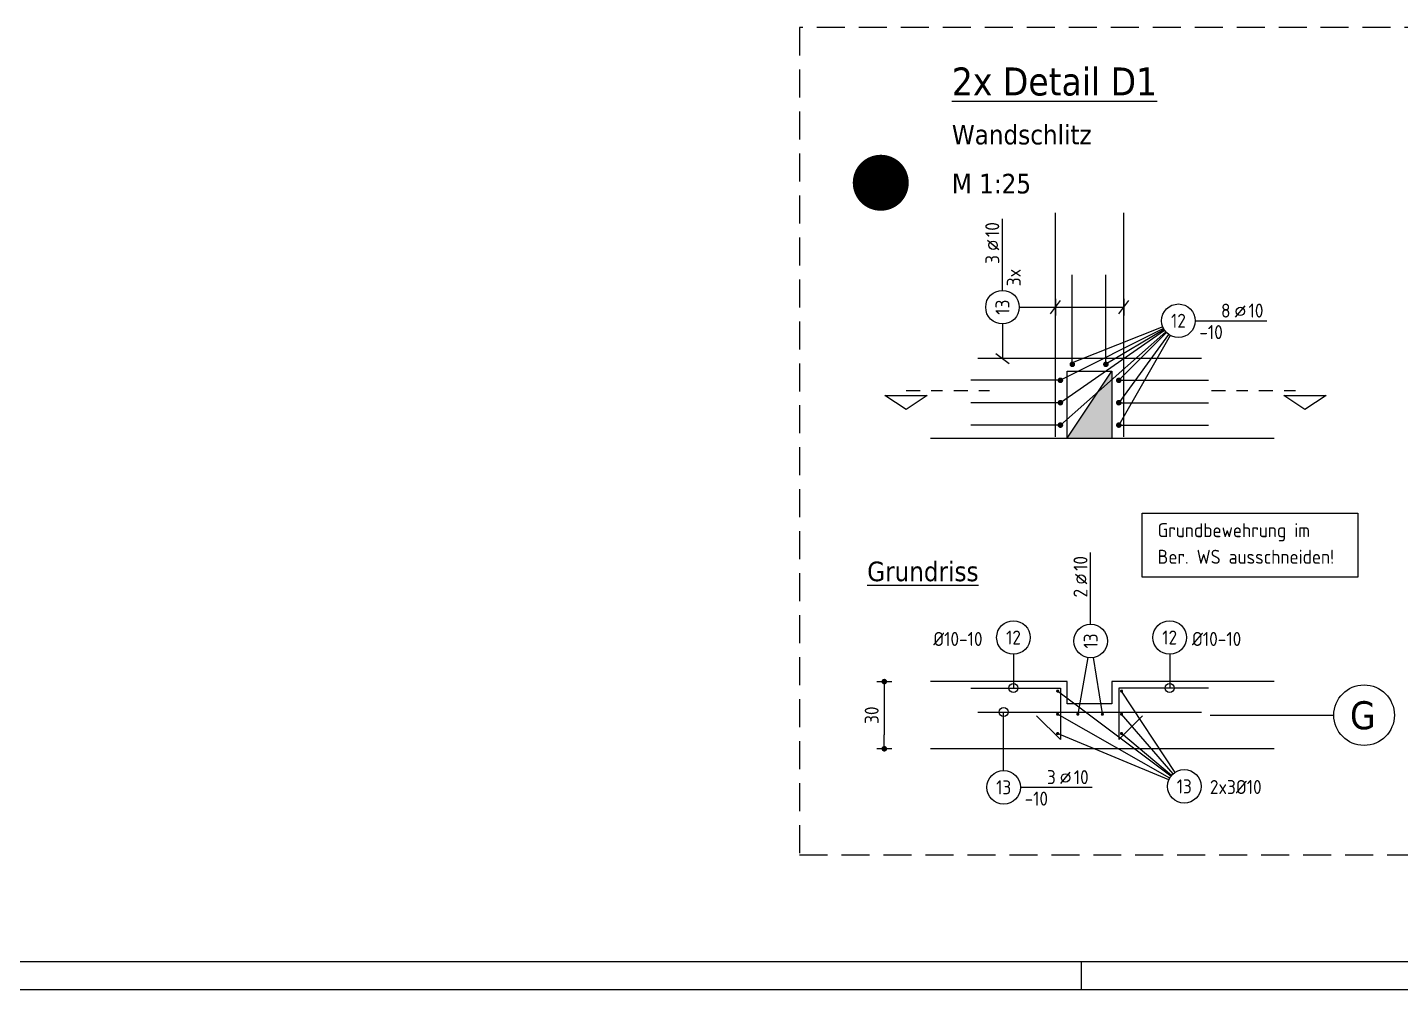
# Model space of a CAD drawing. Extents: x 44 to 147, y 26 to 78.
# Drawn here: x 55.92 to 68.19, y 36.03 to 44.62 of the extents above; entities that cross this region are included whole.
import ezdxf
from ezdxf.enums import TextEntityAlignment as Align

# ---------------------------------------------------------------- set-up
doc = ezdxf.new("R2010")
doc.units = 0
doc.header["$LTSCALE"] = 0.5
for name, pattern in [('AUSGEZOGEN', [1000.01, 1000, 0.01]), ('DASHDOTSMALL', [1.05, 0.5, -0.25, 0.05, -0.25]), ('STRICHLINIE', [0.75, 0.5, -0.25]), ('STRICHPUNKT2', [0.55, 0.25, -0.125, 0.05, -0.125])]:
    doc.linetypes.add(name, pattern=pattern)
for name, color, linetype in [('ACHSEN', 7, 'Continuous'), ('BETON', 7, 'Continuous'), ('DETAIL', 7, 'Continuous'), ('grau_hell', 7, 'Continuous'), ('HILFE', 7, 'Continuous'), ('MASSE', 7, 'Continuous'), ('RAHMEN', 7, 'Continuous'), ('RND', 7, 'Continuous'), ('SCHNITTE', 7, 'Continuous'), ('SFP_Achsen', 7, 'Continuous'), ('TEXT', 7, 'Continuous')]:
    doc.layers.add(name, color=color, linetype=linetype)
doc.layers.add('NOPLOT', color=7, linetype='Continuous', plot=False)
doc.styles.add('helv', font='tahoma.ttf')
doc.styles.add('txt', font='isocp.shx')
doc.dimstyles.new('DOT_I', dxfattribs={"dimscale": 0.5, "dimtxt": 0.25, "dimasz": 0.25, "dimexe": 0.1, "dimexo": 0.3, "dimgap": 0.1, "dimtad": 1, "dimdec": 3, "dimzin": 3, "dimtxsty": 'txt', "dimblk": 'DOT', "dimblk1": 'DOT', "dimblk2": 'DOT', "dimsah": 1, "dimcen": 0.1, "dimse1": 1, "dimse2": 1, "dimazin": 0, "dimtfac": 1, "dimtdec": 4, "dimtix": 1, "dimtmove": 2, "dimatfit": 3, "dimfxl": 0, "dimtvp": 1, "dimtolj": 1, "dimtzin": 0, "dimarcsym": 0})

# ---------------------------------------------------------------- blocks, each defined once
blk = doc.blocks.new('RND_LEI')
at = {"layer": 'RND', "color": 7, "linetype": 'Continuous'}
blk.add_line((1.022, 0.066), (1.19, 0.27), dxfattribs=at)
for centre, radius in [((0, 0), 0.3), ((1.106, 0.168), 0.075)]:
    blk.add_circle(centre, radius, dxfattribs=at)
at = {"layer": 'RND', "color": 7, "linetype": 'Continuous', "style": 'txt'}
blk.add_attdef('ANZ', text='', height=0.25, dxfattribs=at).set_placement((0.931, 0.057), align=Align.RIGHT)
for tag, p in [('DUM', (1.253, 0.057)), ('ABSTD', (1.674, 0.057)), ('POSTXT', (0.374, -0.327))]:
    blk.add_attdef(tag, p, '', height=0.25, dxfattribs=at)
blk.add_attdef('POSL', text='', height=0.25, dxfattribs=at).set_placement((0, 0), align=Align.MIDDLE)
blk = doc.blocks.new('lei_gre')
at = {"layer": 'RND', "color": 7, "linetype": 'Continuous'}
for p, q in [((-0.09, -0.12), (0.09, 0.12)), ((0, 0.15), (0, -0.15))]:
    blk.add_line(p, q, dxfattribs=at)
blk = doc.blocks.new('SCHN-2')
at = {"layer": 'SCHNITTE', "color": 6, "linetype": 'Continuous'}
blk.add_lwpolyline([(0.378, 0.088), (0, 0.34), (-0.378, 0.088)], close=True, dxfattribs=at)
at = {"layer": 'SCHNITTE', "color": 1, "linetype": 'DASHDOTSMALL', "style": 'helv'}
blk.add_attdef('SCHN-2', text='', height=0.35, dxfattribs=at).set_placement((0, 0.45), align=Align.CENTER)
blk = doc.blocks.new('RND_HIN')
at = {"layer": 'RND', "color": 7, "linetype": 'Continuous'}
blk.add_circle((0, 0), 0.3, dxfattribs=at)
at = {"layer": 'RND', "color": 7, "linetype": 'Continuous', "style": 'txt'}
blk.add_attdef('POSI', text='', height=0.25, dxfattribs=at).set_placement((0, 0), align=Align.MIDDLE)
blk = doc.blocks.new('DOT')
at = {"layer": 'MASSE', "color": 7, "linetype": 'Continuous'}
for p, q in [((0, 0), (-1, 0)), ((0, 0.54), (0, -0.54))]:
    blk.add_line(p, q, dxfattribs=at)
at = {"layer": 'MASSE', "color": 7, "linetype": 'Continuous', "const_width": 0.2}
blk.add_lwpolyline([(-0.1, 0, 1), (0.1, 0, 1)], format="xyb", close=True, dxfattribs=at)
blk = doc.blocks.new('*D16')
at = {"layer": 'DEFPOINTS', "color": 0, "linetype": 'AUSGEZOGEN', "transparency": 16777216}
for p in [(63.577, 38.779), (63.577, 38.179), (63.577, 38.179)]:
    blk.add_point(p, dxfattribs=at)
at = {"layer": 'MASSE', "color": 0, "linetype": 'AUSGEZOGEN', "lineweight": -2, "transparency": 16777216}
blk.add_line((63.577, 38.654), (63.577, 38.304), dxfattribs=at)
at = {"layer": 'MASSE', "color": 0, "linetype": 'AUSGEZOGEN', "lineweight": -2, "transparency": 16777216, "xscale": 0.125, "yscale": 0.125, "zscale": 0.125}
for p, rotation in [((63.577, 38.779), 90), ((63.577, 38.179), 270)]:
    blk.add_blockref('DOT', p, dxfattribs=dict(at, rotation=rotation))
at = {"layer": 'MASSE', "color": 0, "linetype": 'AUSGEZOGEN', "transparency": 16777216, "insert": (63.464, 38.479), "char_height": 0.125, "attachment_point": 5, "rotation": 90, "style": 'txt'}
blk.add_mtext('\\A1;30', dxfattribs=at)
blk = doc.blocks.new('A1-35-0')
at = {"layer": 'RAHMEN', "color": 5}
blk.add_line((2, 0.5), (118.4, 0.5), dxfattribs=at)
at = {"layer": 'RAHMEN', "color": 7}
blk.add_line((42.9, 0), (42.9, 0.5), dxfattribs=at)
at = {"layer": 'RAHMEN'}
blk.add_line((0, 0), (118.9, 0), dxfattribs=at)

msp = doc.modelspace()

# ---------------------------------------------------------------- hatches: boundary and pattern name
at = {"layer": 'grau_hell'}
h = msp.add_hatch(color=9, dxfattribs=at)
h.paths.add_polyline_path([(65.2111, 40.9519), (65.2334, 40.9519), (65.6111, 40.9519), (65.6111, 41.4772), (65.4899, 41.3702)])
h.paths.add_polyline_path([(65.4899, 41.3702), (65.6111, 41.4772), (65.6111, 41.5519)])

# ---------------------------------------------------------------- linework, layer by layer
at = {"layer": 'ACHSEN', "color": 140, "linetype": 'AUSGEZOGEN'}
msp.add_line((66.4893, 38.4795), (67.5928, 38.4795), dxfattribs=at)
at = {"layer": 'BETON', "color": 6, "linetype": 'AUSGEZOGEN'}
for p, q in [((65.2111, 38.7795), (63.9894, 38.7795)), ((65.2111, 38.5795), (65.2111, 38.7795)), ((65.6111, 38.7795), (65.6111, 38.5795)), ((67.0606, 38.7795), (65.6111, 38.7795)), ((65.6111, 38.5795), (65.2111, 38.5795)), ((67.0606, 38.1795), (63.9894, 38.1795))]:
    msp.add_line(p, q, dxfattribs=at)
at = {"layer": 'DETAIL', "color": 102, "linetype": 'STRICHLINIE'}
msp.add_lwpolyline([(62.8195, 44.6216), (62.8195, 37.2312), (68.4753, 37.2312), (68.4753, 44.6216)], close=True, dxfattribs=at)
at = {"layer": 'HILFE', "color": 102, "linetype": 'AUSGEZOGEN'}
for p, q in [((65.2111, 41.5519), (65.6111, 41.5519)), ((65.2111, 40.9519), (65.2111, 41.5519)), ((65.6111, 41.5519), (65.6111, 40.9519)), ((63.9894, 40.9519), (67.0606, 40.9519)), ((63.9894, 40.9519), (65.2334, 40.9519)), ((65.6334, 40.9519), (67.0606, 40.9519))]:
    msp.add_line(p, q, dxfattribs=at)
msp.add_lwpolyline([(65.8807, 40.2822), (67.806, 40.2822), (67.806, 39.7113), (65.8807, 39.7113)], close=True, dxfattribs=at)
at = {"layer": 'NOPLOT', "color": 191, "linetype": 'AUSGEZOGEN'}
msp.add_line((65.2111, 40.9519), (65.6111, 41.5519), dxfattribs=at)
at = {"layer": 'NOPLOT', "color": 191, "linetype": 'Continuous', "const_width": 0.25}
msp.add_lwpolyline([(63.4204, 43.2345, 1), (63.6704, 43.2345, 1)], format="xyb", close=True, dxfattribs=at)
at = {"layer": 'RND', "color": 7, "linetype": 'AUSGEZOGEN'}
for p, q in [((64.6326, 42.2732), (64.6326, 42.9132)), ((66.3546, 42.0017), (66.9946, 42.0017)), ((65.4205, 39.2915), (65.4205, 39.9315)), ((64.7933, 37.8347), (65.4333, 37.8347))]:
    msp.add_line(p, q, dxfattribs=at)
at = {"layer": 'RND', "color": 102, "linetype": 'AUSGEZOGEN'}
for p, q in [((64.7826, 42.1232), (65.7167, 42.1232)), ((64.6326, 41.9732), (64.6326, 41.6647)), ((66.0707, 41.9342), (65.1502, 41.47)), ((66.0814, 41.9162), (65.1502, 41.27)), ((66.0922, 41.9024), (65.1502, 41.07)), ((66.0652, 41.9464), (65.2566, 41.6253)), ((66.076, 41.9245), (65.5566, 41.6128)), ((66.0985, 41.8957), (65.672, 41.47)), ((66.1164, 41.8804), (65.672, 41.27)), ((66.1302, 41.8715), (65.672, 41.07)), ((64.7308, 39.0229), (64.7308, 38.7215)), ((66.1265, 39.0229), (66.1265, 38.7215)), ((65.3946, 38.9938), (65.3061, 38.4876)), ((65.4442, 38.9934), (65.5241, 38.4945)), ((66.1369, 37.9334), (65.1256, 38.6943)), ((66.1743, 37.9685), (65.6966, 38.6943)), ((64.6433, 37.9847), (64.6433, 38.5071)), ((66.1264, 37.9174), (65.1256, 38.4876)), ((66.1583, 37.9564), (65.6966, 38.4876)), ((66.1183, 37.9009), (65.1256, 38.3153)), ((66.1421, 37.9398), (65.6966, 38.3153))]:
    msp.add_line(p, q, dxfattribs=at)
at = {"layer": 'RND', "color": 1, "linetype": 'AUSGEZOGEN'}
for points in [[(65.1055, 40.9667), (65.1055, 42.9667)], [(65.7167, 40.9667), (65.7167, 42.9667)], [(65.2566, 41.6128), (65.2566, 42.4128)], [(65.5566, 41.6128), (65.5566, 42.4128)], [(66.4111, 41.6647), (64.4111, 41.6647)], [(65.1502, 41.47), (64.3502, 41.47)], [(65.672, 41.47), (66.472, 41.47)], [(65.1502, 41.27), (64.3502, 41.27)], [(65.672, 41.27), (66.472, 41.27)], [(65.1502, 41.07), (64.3502, 41.07)], [(65.672, 41.07), (66.472, 41.07)], [(64.3502, 38.7215), (65.1502, 38.7215), (65.1502, 38.2615), (64.9381, 38.4737)], [(66.472, 38.7215), (65.672, 38.7215), (65.672, 38.2615), (65.8841, 38.4737)], [(64.4111, 38.5071), (66.4111, 38.5071)]]:
    msp.add_lwpolyline(points, dxfattribs=at)
at = {"layer": 'RND', "color": 7, "linetype": 'AUSGEZOGEN'}
for points, const_width in [([(65.2566, 41.6003, -1), (65.2566, 41.6253, -1)], 0.025), ([(65.5566, 41.6003, -1), (65.5566, 41.6253, -1)], 0.025), ([(65.1627, 41.47, -1), (65.1377, 41.47, -1)], 0.025), ([(65.6595, 41.47, 1), (65.6845, 41.47, 1)], 0.025), ([(65.1627, 41.27, -1), (65.1377, 41.27, -1)], 0.025), ([(65.6595, 41.27, 1), (65.6845, 41.27, 1)], 0.025), ([(65.1627, 41.07, -1), (65.1377, 41.07, -1)], 0.025), ([(65.6595, 41.07, 1), (65.6845, 41.07, 1)], 0.025), ([(65.1186, 38.6943, 1), (65.1326, 38.6943, 1)], 0.014), ([(65.7036, 38.6943, -1), (65.6896, 38.6943, -1)], 0.014), ([(65.1186, 38.4876, 1), (65.1326, 38.4876, 1)], 0.014), ([(65.2991, 38.4876, 1), (65.3131, 38.4876, 1)], 0.014), ([(65.5182, 38.4876, 1), (65.5322, 38.4876, 1)], 0.014), ([(65.7036, 38.4876, -1), (65.6896, 38.4876, -1)], 0.014), ([(65.1186, 38.3153, 1), (65.1326, 38.3153, 1)], 0.014), ([(65.7036, 38.3153, -1), (65.6896, 38.3153, -1)], 0.014)]:
    msp.add_lwpolyline(points, format="xyb", close=True, dxfattribs=dict(at, const_width=const_width))
for centre in [(64.7308, 38.7215), (66.1265, 38.7215), (64.6433, 38.5071)]:
    msp.add_circle(centre, 0.04, dxfattribs=at)
at = {"layer": 'SCHNITTE', "color": 6, "linetype": 'STRICHPUNKT2'}
for p, q in [((63.7719, 41.3791), (64.5165, 41.3791)), ((66.4994, 41.3791), (67.3348, 41.3791))]:
    msp.add_line(p, q, dxfattribs=at)
at = {"layer": 'SFP_Achsen', "color": 7, "linetype": 'AUSGEZOGEN'}
msp.add_circle((67.8633, 38.4795), 0.2705, dxfattribs=at)

# ---------------------------------------------------------------- block references
at = {"layer": 'RAHMEN', "color": 1, "linetype": 'AUSGEZOGEN', "xscale": 0.5, "yscale": 0.5, "zscale": 0.5}
msp.add_blockref('A1-35-0', (43.8878, 36.0287), dxfattribs=at)
at = {"layer": 'RND', "color": 7, "linetype": 'AUSGEZOGEN', "xscale": 0.5, "yscale": 0.5, "zscale": 0.5, "rotation": 90}
for p, values in [((64.6326, 42.1232), {'POSL': '13', 'DUM': '10', 'ANZ': '3', 'POSTXT': '3x'}), ((65.4205, 39.1415), {'POSL': '13', 'DUM': '10', 'ANZ': '2'})]:
    msp.add_blockref('RND_LEI', p, dxfattribs=at).add_auto_attribs(values)
at = {"layer": 'RND', "color": 102, "linetype": 'AUSGEZOGEN', "xscale": 0.5, "yscale": 0.5, "zscale": 0.5}
for p in [(65.1055, 42.1232), (65.7167, 42.1232)]:
    msp.add_blockref('lei_gre', p, dxfattribs=at)
at = {"layer": 'RND', "color": 7, "linetype": 'AUSGEZOGEN', "xscale": 0.5, "yscale": 0.5, "zscale": 0.5}
for name, p, values in [('RND_LEI', (66.2046, 42.0017), {'POSL': '12', 'DUM': '10', 'ANZ': '8', 'POSTXT': '-10'}), ('RND_HIN', (64.7308, 39.1729), {'POSI': '12'}), ('RND_HIN', (66.1265, 39.1729), {'POSI': '12'}), ('RND_LEI', (64.6433, 37.8347), {'POSL': '13', 'DUM': '10', 'ANZ': '3', 'POSTXT': '-10'}), ('RND_HIN', (66.2567, 37.8432), {'POSI': '13'})]:
    msp.add_blockref(name, p, dxfattribs=at).add_auto_attribs(values)
at = {"layer": 'RND', "color": 102, "linetype": 'AUSGEZOGEN', "xscale": 0.5, "yscale": 0.5, "zscale": 0.5, "rotation": 270}
msp.add_blockref('lei_gre', (64.6326, 41.6647), dxfattribs=at)
at = {"layer": 'SCHNITTE', "color": 6, "linetype": 'STRICHPUNKT2', "xscale": -0.5, "yscale": 0.5, "zscale": 0.5, "rotation": 180}
for p in [(63.7719, 41.3791), (67.3348, 41.3791)]:
    msp.add_blockref('SCHN-2', p, dxfattribs=at)

# ---------------------------------------------------------------- texts
at = {"layer": 'SFP_Achsen', "color": 6, "linetype": 'AUSGEZOGEN', "style": 'helv'}
msp.add_text('G', height=0.25, dxfattribs=at).set_placement((67.7374, 38.3533))
at = {"layer": 'TEXT', "color": 6, "linetype": 'AUSGEZOGEN', "style": 'helv'}
msp.add_text('%%U2x Detail D1', height=0.25, dxfattribs=at).set_placement((64.1806, 44.0144))
at = {"layer": 'TEXT', "color": 1, "linetype": 'AUSGEZOGEN', "style": 'helv'}
for s, p in [('Wandschlitz', (64.1806, 43.5769)), ('M 1:25', (64.1806, 43.1394)), ('%%UGrundriss', (63.4241, 39.6759))]:
    msp.add_text(s, height=0.175, dxfattribs=at).set_placement(p)
at = {"layer": 'TEXT', "color": 7, "linetype": 'AUSGEZOGEN', "style": 'txt'}
for s, p in [('Grundbewehrung im ', (66.0187, 40.0689)), ('Ber. WS ausschneiden!', (66.0187, 39.8314)), ('%%C10-10', (64.0147, 39.0972)), ('%%C10-10', (66.3259, 39.0972)), ('2x3%%C10', (66.4856, 37.7749))]:
    msp.add_text(s, height=0.125, dxfattribs=at).set_placement(p)

# ---------------------------------------------------------------- dimensions: what is measured, and where the dimension line sits
at = {"layer": 'MASSE', "color": 7, "linetype": 'AUSGEZOGEN'}
dim = msp.add_linear_dim(base=(63.5768, 38.1795), p1=(63.5768, 38.7795), p2=(63.5768, 38.1795), angle=90, dimstyle='DOT_I', override={"dimdec": 0, "dimlfac": 50}, dxfattribs=at)
dim.commit()
dim.dimension.update_dxf_attribs({"geometry": '*D16', "text_midpoint": (63.4643, 38.4795)})

doc.saveas('drawing.dxf')
